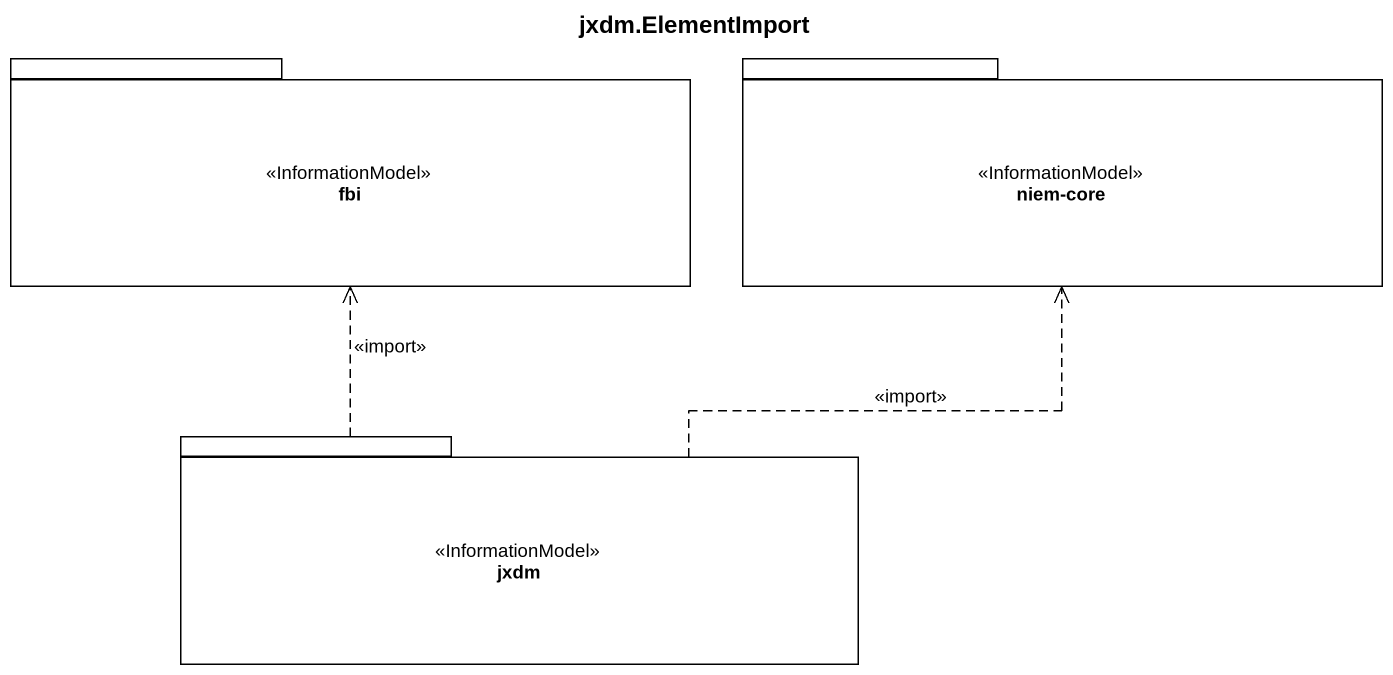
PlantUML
@startuml
title jxdm.ElementImport
package fbi <<InformationModel>> {
}
package "niem-core" as niem_core <<InformationModel>> {
}
package jxdm <<InformationModel>> {
}
jxdm .up.> fbi : <<import>>
jxdm .up.> niem_core : <<import>>
@enduml
